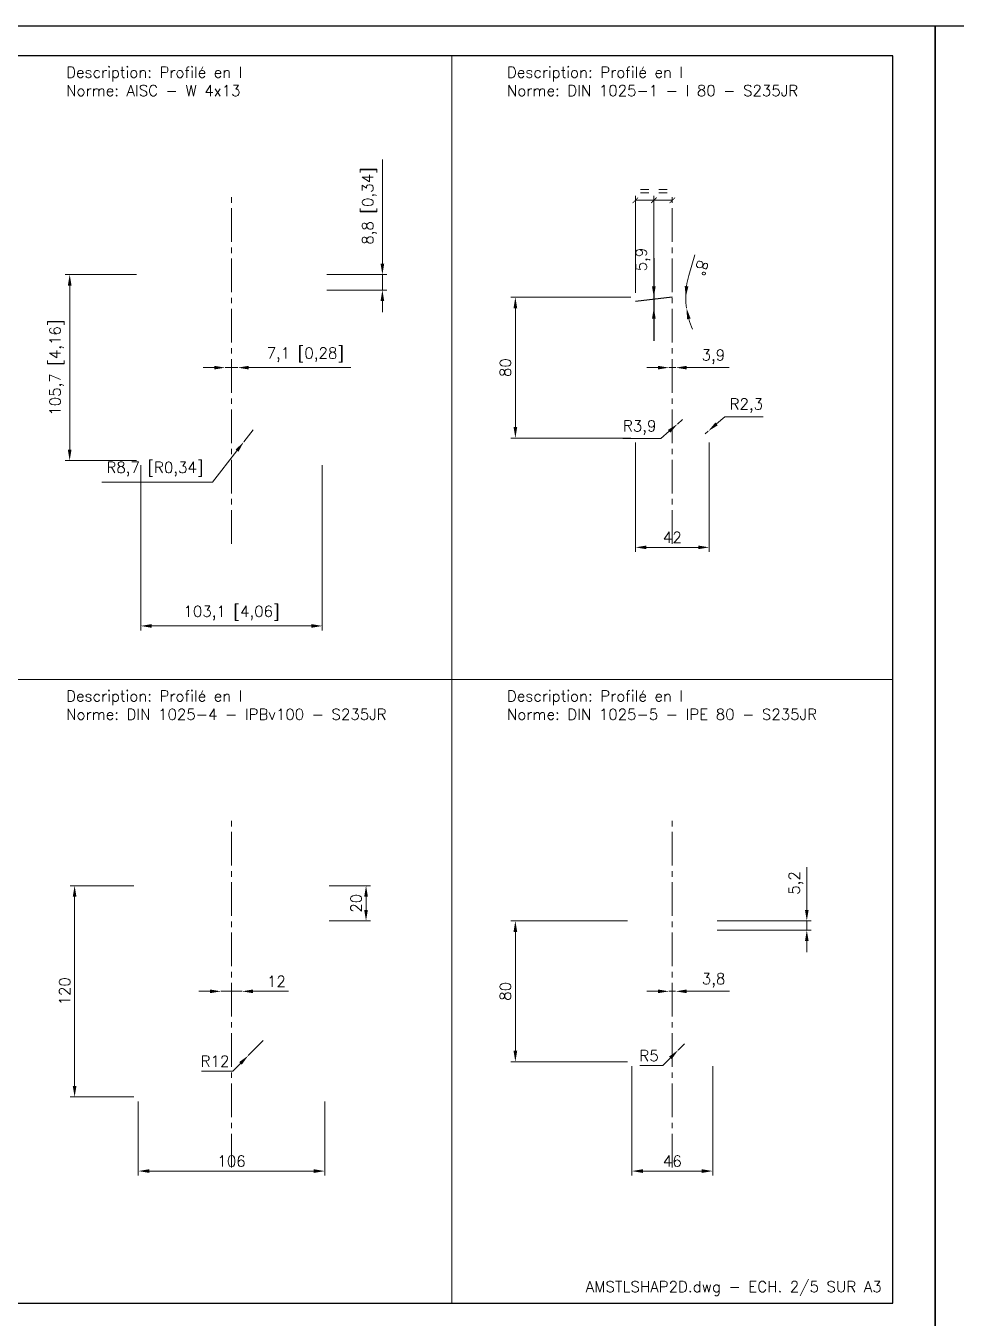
# Model space of a CAD drawing. Header units: millimetres. Extents: x -208 to 15225, y -440 to 4613.
# Drawn here: x 1583 to 2112, y 2236 to 2970 of the extents above; entities that cross this region are included whole.
import ezdxf
from ezdxf.enums import TextEntityAlignment as Align

# ---------------------------------------------------------------- set-up
doc = ezdxf.new("R2010")
doc.units = ezdxf.units.MM
doc.linetypes.add('AXES2', pattern=[28.575, 19.05, -3.175, 3.175, -3.175])
doc.layers.get('Defpoints').update_dxf_attribs({"color": 41})
for name, color, linetype, lineweight in [('AXE', 2, 'AXES2', 18), ('COTE', 1, 'Continuous', 18), ('FIN', 1, 'Continuous', 18), ('TEXTE', 3, 'Continuous', 25)]:
    doc.layers.add(name, color=color, linetype=linetype, lineweight=lineweight)
doc.styles.get("Standard").update_dxf_attribs({"font": 'simplex.shx'})
doc.dimstyles.new('ALSTOM002_5SP', dxfattribs={"dimscale": 2.5, "dimtxt": 2.5, "dimasz": 2.5, "dimexe": 1, "dimexo": 1, "dimgap": 1, "dimtad": 1, "dimdec": 1, "dimtxsty": 'Standard', "dimcen": 2.5, "dimclrd": 1, "dimclre": 1, "dimclrt": 3, "dimadec": 1, "dimazin": 2, "dimtm": 1e-09, "dimtfac": 1, "dimtdec": 1, "dimtmove": 0, "dimatfit": 0, "dimfxl": 1, "dimtolj": 1, "dimtzin": 0, "dimlwd": 18, "dimlwe": 18, "dimarcsym": 1})
doc.dimstyles.new('ALSTOM002_5SP+ALTERN', dxfattribs={"dimscale": 2.5, "dimtxt": 2.5, "dimasz": 2.5, "dimexe": 1, "dimexo": 1, "dimgap": 1, "dimtad": 1, "dimdec": 1, "dimtxsty": 'Standard', "dimcen": 2.5, "dimclrd": 1, "dimclre": 1, "dimclrt": 3, "dimadec": 1, "dimazin": 2, "dimtm": 1e-09, "dimtfac": 1, "dimtdec": 1, "dimtmove": 0, "dimatfit": 0, "dimfxl": 1, "dimtolj": 1, "dimtzin": 0, "dimlwd": 18, "dimlwe": 18, "dimarcsym": 1})

# ---------------------------------------------------------------- blocks, each defined once
blk = doc.blocks.new('A3LASER')
at = {"color": 1}
for points in [[(-420, 0), (-420, 297), (0, 297), (0, 0)], [(-410.38, 6.8), (-9.62, 6.8), (-9.62, 290.2), (-410.38, 290.2)]]:
    blk.add_lwpolyline(points, close=True, dxfattribs=at)
blk = doc.blocks.new('*D110')
at = {"layer": 'COTE', "color": 1, "lineweight": 18, "transparency": 16777216}
for p, q in [((1646.18, 2828.71), (1605.76, 2828.71)), ((1608.26, 2729.29), (1608.26, 2822.46)), ((1646.18, 2723.04), (1605.76, 2723.04))]:
    blk.add_line(p, q, dxfattribs=at)
at = {"layer": 'COTE', "color": 1, "transparency": 16777216}
for points in [[(1607.22, 2822.46), (1609.3, 2822.46), (1608.26, 2828.71)], [(1607.22, 2729.29), (1609.3, 2729.29), (1608.26, 2723.04)]]:
    blk.add_solid(points, dxfattribs=at)
at = {"layer": 'Defpoints', "color": 0, "transparency": 16777216}
for p in [(1608.26, 2828.71), (1648.68, 2828.71), (1648.68, 2723.04)]:
    blk.add_point(p, dxfattribs=at)
at = {"layer": 'COTE', "color": 3, "transparency": 16777216, "insert": (1601, 2775.87), "char_height": 6.25, "attachment_point": 5, "rotation": 90}
blk.add_mtext('\\A1;105,7 [4,16]', dxfattribs=at)
blk = doc.blocks.new('*D111')
at = {"layer": 'COTE', "color": 1, "lineweight": 18, "transparency": 16777216}
for p, q in [((1648.68, 2720.54), (1648.68, 2626.66)), ((1751.8, 2720.54), (1751.8, 2626.66)), ((1654.93, 2629.16), (1745.55, 2629.16))]:
    blk.add_line(p, q, dxfattribs=at)
at = {"layer": 'COTE', "color": 1, "transparency": 16777216}
for points in [[(1654.93, 2630.2), (1654.93, 2628.11), (1648.68, 2629.16)], [(1745.55, 2630.2), (1745.55, 2628.11), (1751.8, 2629.16)]]:
    blk.add_solid(points, dxfattribs=at)
at = {"layer": 'Defpoints', "color": 0, "transparency": 16777216}
for p in [(1648.68, 2723.04), (1751.8, 2723.04), (1751.8, 2629.16)]:
    blk.add_point(p, dxfattribs=at)
at = {"layer": 'COTE', "color": 3, "transparency": 16777216, "insert": (1700.24, 2636.42), "char_height": 6.25, "attachment_point": 5}
blk.add_mtext('\\A1;103,1 [4,06]', dxfattribs=at)
blk = doc.blocks.new('*D112')
at = {"layer": 'COTE', "color": 1, "lineweight": 18, "transparency": 16777216}
for p, q in [((1690.43, 2775.87), (1684.18, 2775.87)), ((1696.68, 2775.87), (1703.79, 2775.87)), ((1710.04, 2775.87), (1768.02, 2775.87))]:
    blk.add_line(p, q, dxfattribs=at)
at = {"layer": 'COTE', "color": 1, "transparency": 16777216}
for points in [[(1690.43, 2776.91), (1690.43, 2774.83), (1696.68, 2775.87)], [(1710.04, 2776.91), (1710.04, 2774.83), (1703.79, 2775.87)]]:
    blk.add_solid(points, dxfattribs=at)
at = {"layer": 'Defpoints', "color": 0, "transparency": 16777216}
for p in [(1696.68, 2775.87), (1703.79, 2775.87), (1703.79, 2775.87)]:
    blk.add_point(p, dxfattribs=at)
at = {"layer": 'COTE', "color": 3, "transparency": 16777216, "insert": (1742.16, 2783.13), "char_height": 6.25, "attachment_point": 5}
blk.add_mtext('\\A1;7,1 [0,28]', dxfattribs=at)
blk = doc.blocks.new('*D113')
at = {"layer": 'COTE', "color": 1, "lineweight": 18, "transparency": 16777216}
for p, q in [((1785.96, 2834.96), (1785.96, 2894.12)), ((1754.3, 2828.71), (1788.46, 2828.71)), ((1785.96, 2819.94), (1785.96, 2828.71)), ((1754.3, 2819.94), (1788.46, 2819.94)), ((1785.96, 2813.69), (1785.96, 2807.44))]:
    blk.add_line(p, q, dxfattribs=at)
at = {"layer": 'COTE', "color": 1, "transparency": 16777216}
for points in [[(1784.91, 2834.96), (1787, 2834.96), (1785.96, 2828.71)], [(1784.91, 2813.69), (1787, 2813.69), (1785.96, 2819.94)]]:
    blk.add_solid(points, dxfattribs=at)
at = {"layer": 'Defpoints', "color": 0, "transparency": 16777216}
for p in [(1751.8, 2828.71), (1785.96, 2828.71), (1751.8, 2819.94)]:
    blk.add_point(p, dxfattribs=at)
at = {"layer": 'COTE', "color": 3, "transparency": 16777216, "insert": (1778.69, 2867.66), "char_height": 6.25, "attachment_point": 5, "rotation": 90}
blk.add_mtext('\\A1;8,8 [0,34]', dxfattribs=at)
blk = doc.blocks.new('*D114')
at = {"layer": 'COTE', "color": 1, "lineweight": 18, "transparency": 16777216}
for p, q in [((1712.49, 2740.5), (1707.15, 2733.64)), ((1703.32, 2728.7), (1689.45, 2710.88)), ((1689.45, 2710.88), (1626.54, 2710.88))]:
    blk.add_line(p, q, dxfattribs=at)
at = {"layer": 'COTE', "color": 1, "transparency": 16777216}
blk.add_solid([(1702.49, 2729.34), (1704.14, 2728.06), (1707.15, 2733.64)], dxfattribs=at)
at = {"layer": 'Defpoints', "color": 0, "transparency": 16777216}
for p in [(1712.49, 2740.5), (1707.15, 2733.64)]:
    blk.add_point(p, dxfattribs=at)
at = {"layer": 'COTE', "color": 3, "transparency": 16777216, "insert": (1656.74, 2718.14), "char_height": 6.25, "attachment_point": 5}
blk.add_mtext('\\A1;R8,7 [R0,34]', dxfattribs=at)
blk = doc.blocks.new('*D120')
at = {"layer": 'COTE', "color": 1, "lineweight": 18, "transparency": 16777216}
for p, q in [((1927.22, 2815.87), (1859.03, 2815.87)), ((1861.53, 2742.12), (1861.53, 2809.62)), ((1927.22, 2735.87), (1859.03, 2735.87))]:
    blk.add_line(p, q, dxfattribs=at)
at = {"layer": 'COTE', "color": 1, "transparency": 16777216}
for points in [[(1860.49, 2809.62), (1862.57, 2809.62), (1861.53, 2815.87)], [(1860.49, 2742.12), (1862.57, 2742.12), (1861.53, 2735.87)]]:
    blk.add_solid(points, dxfattribs=at)
at = {"layer": 'Defpoints', "color": 0, "transparency": 16777216}
for p in [(1861.53, 2815.87), (1929.72, 2815.87), (1929.72, 2735.87)]:
    blk.add_point(p, dxfattribs=at)
at = {"layer": 'COTE', "color": 3, "transparency": 16777216, "insert": (1855.91, 2775.87), "char_height": 6.25, "attachment_point": 5, "rotation": 90}
blk.add_mtext('\\A1;80', dxfattribs=at)
blk = doc.blocks.new('*D121')
at = {"layer": 'COTE', "color": 1, "lineweight": 18, "transparency": 16777216}
for p, q in [((1929.72, 2733.37), (1929.72, 2671.29)), ((1971.72, 2733.37), (1971.72, 2671.29)), ((1935.97, 2673.79), (1965.47, 2673.79))]:
    blk.add_line(p, q, dxfattribs=at)
at = {"layer": 'COTE', "color": 1, "transparency": 16777216}
for points in [[(1935.97, 2674.83), (1935.97, 2672.75), (1929.72, 2673.79)], [(1965.47, 2674.83), (1965.47, 2672.75), (1971.72, 2673.79)]]:
    blk.add_solid(points, dxfattribs=at)
at = {"layer": 'Defpoints', "color": 0, "transparency": 16777216}
for p in [(1929.72, 2735.87), (1971.72, 2735.87), (1971.72, 2673.79)]:
    blk.add_point(p, dxfattribs=at)
at = {"layer": 'COTE', "color": 3, "transparency": 16777216, "insert": (1950.72, 2679.42), "char_height": 6.25, "attachment_point": 5}
blk.add_mtext('\\A1;42', dxfattribs=at)
blk = doc.blocks.new('*D122')
at = {"layer": 'COTE', "color": 1, "lineweight": 18, "transparency": 16777216}
for p, q in [((1942.52, 2775.87), (1936.27, 2775.87)), ((1948.77, 2775.87), (1952.67, 2775.87)), ((1958.92, 2775.87), (1982.96, 2775.87))]:
    blk.add_line(p, q, dxfattribs=at)
at = {"layer": 'COTE', "color": 1, "transparency": 16777216}
for points in [[(1942.52, 2776.91), (1942.52, 2774.83), (1948.77, 2775.87)], [(1958.92, 2776.91), (1958.92, 2774.83), (1952.67, 2775.87)]]:
    blk.add_solid(points, dxfattribs=at)
at = {"layer": 'Defpoints', "color": 0, "transparency": 16777216}
for p in [(1948.77, 2775.87), (1952.67, 2775.87), (1952.67, 2775.87)]:
    blk.add_point(p, dxfattribs=at)
at = {"layer": 'COTE', "color": 3, "transparency": 16777216, "insert": (1974.06, 2782.09), "char_height": 6.25, "attachment_point": 5}
blk.add_mtext('\\A1;3,9', dxfattribs=at)
blk = doc.blocks.new('*D123')
at = {"layer": 'COTE', "color": 1, "lineweight": 18, "transparency": 16777216}
for p, q in [((1956.57, 2746.36), (1953.62, 2743.8)), ((1948.91, 2739.7), (1944.19, 2735.6)), ((1944.19, 2735.6), (1922.64, 2735.6))]:
    blk.add_line(p, q, dxfattribs=at)
at = {"layer": 'COTE', "color": 1, "transparency": 16777216}
blk.add_solid([(1948.22, 2740.49), (1949.59, 2738.92), (1953.62, 2743.8)], dxfattribs=at)
at = {"layer": 'Defpoints', "color": 0, "transparency": 16777216}
for p in [(1956.57, 2746.36), (1953.62, 2743.8)]:
    blk.add_point(p, dxfattribs=at)
at = {"layer": 'COTE', "color": 3, "transparency": 16777216, "insert": (1932.17, 2741.82), "char_height": 6.25, "attachment_point": 5}
blk.add_mtext('\\A1;R3,9', dxfattribs=at)
blk = doc.blocks.new('*D115')
at = {"layer": 'COTE', "color": 1, "lineweight": 18, "transparency": 16777216}
for p, q in [((1975.87, 2743.91), (1980.58, 2748.02)), ((1980.58, 2748.02), (2002.43, 2748.02)), ((1969.42, 2738.3), (1971.15, 2739.81))]:
    blk.add_line(p, q, dxfattribs=at)
at = {"layer": 'COTE', "color": 1, "transparency": 16777216}
blk.add_solid([(1975.18, 2744.7), (1976.55, 2743.13), (1971.15, 2739.81)], dxfattribs=at)
at = {"layer": 'Defpoints', "color": 0, "transparency": 16777216}
for p in [(1969.42, 2738.3), (1971.15, 2739.81)]:
    blk.add_point(p, dxfattribs=at)
at = {"layer": 'COTE', "color": 3, "transparency": 16777216, "insert": (1992.76, 2754.24), "char_height": 6.25, "attachment_point": 5}
blk.add_mtext('\\A1;R2,3', dxfattribs=at)
blk = doc.blocks.new('*D116')
at = {"layer": 'COTE', "color": 1, "lineweight": 18, "transparency": 16777216}
blk.add_line((1960.11, 2828.25), (1963.45, 2839.93), dxfattribs=at)
for start, end in [(164.02759, 180), (164.06642, 172.03321), (180, 187.96961), (195.9364, 203.90319)]:
    blk.add_arc((2003.36, 2815.87), 44.99, start, end, dxfattribs=at)
at = {"layer": 'COTE', "color": 1, "transparency": 16777216}
for points in [[(1959.85, 2822.04), (1957.77, 2822.18), (1958.37, 2815.87)], [(1959.08, 2803.31), (1961.12, 2803.74), (1958.81, 2809.64)]]:
    blk.add_solid(points, dxfattribs=at)
at = {"layer": 'Defpoints', "color": 0, "transparency": 16777216}
for p in [(1929.72, 2815.87), (1958.57, 2811.71), (1971.72, 2815.87), (1956.02, 2809.25), (1969.73, 2811.17)]:
    blk.add_point(p, dxfattribs=at)
at = {"layer": 'COTE', "color": 3, "transparency": 16777216, "insert": (1967.19, 2832.54), "char_height": 6.25, "attachment_point": 5, "rotation": 254.02759}
blk.add_mtext('\\A1;8°', dxfattribs=at)
blk = doc.blocks.new('*D117')
at = {"layer": 'COTE', "color": 1, "lineweight": 18, "transparency": 16777216}
for p, q in [((1940.22, 2822.12), (1940.22, 2846.17)), ((1940.22, 2809.97), (1940.22, 2815.87)), ((1940.22, 2803.72), (1940.22, 2797.47))]:
    blk.add_line(p, q, dxfattribs=at)
at = {"layer": 'COTE', "color": 1, "transparency": 16777216}
for points in [[(1939.17, 2822.12), (1941.26, 2822.12), (1940.22, 2815.87)], [(1939.17, 2803.72), (1941.26, 2803.72), (1940.22, 2809.97)]]:
    blk.add_solid(points, dxfattribs=at)
at = {"layer": 'Defpoints', "color": 0, "transparency": 16777216}
for p in [(1940.22, 2815.87), (1940.22, 2815.87), (1940.22, 2809.97)]:
    blk.add_point(p, dxfattribs=at)
at = {"layer": 'COTE', "color": 3, "transparency": 16777216, "insert": (1934, 2837.27), "char_height": 6.25, "attachment_point": 5, "rotation": 90}
blk.add_mtext('\\A1;5,9', dxfattribs=at)
blk = doc.blocks.new('_ArchTick')
at = {"color": 0, "linetype": 'ByBlock', "const_width": 0.15}
blk.add_lwpolyline([(-0.5, -0.5), (0.5, 0.5)], dxfattribs=at)
blk = doc.blocks.new('*D118')
at = {"layer": 'COTE', "color": 1, "lineweight": 18, "transparency": 16777216}
for p, q in [((1929.72, 2818.37), (1929.72, 2873.42)), ((1940.22, 2870.92), (1929.72, 2870.92)), ((1940.22, 2818.37), (1940.22, 2873.42))]:
    blk.add_line(p, q, dxfattribs=at)
at = {"layer": 'Defpoints', "color": 0, "transparency": 16777216}
for p in [(1929.72, 2870.92), (1929.72, 2815.87), (1940.22, 2815.87)]:
    blk.add_point(p, dxfattribs=at)
at = {"layer": 'COTE', "color": 1, "lineweight": 18, "transparency": 16777216, "xscale": 3.125, "yscale": 3.125, "zscale": 3.125, "rotation": 180}
blk.add_blockref('_ArchTick', (1929.72, 2870.92), dxfattribs=at)
at = {"layer": 'COTE', "color": 1, "lineweight": 18, "transparency": 16777216, "xscale": 3.125, "yscale": 3.125, "zscale": 3.125}
blk.add_blockref('_ArchTick', (1940.22, 2870.92), dxfattribs=at)
at = {"layer": 'COTE', "color": 3, "transparency": 16777216, "insert": (1934.97, 2876.55), "char_height": 6.25, "attachment_point": 5}
blk.add_mtext('\\A1;=', dxfattribs=at)
blk = doc.blocks.new('*D119')
at = {"layer": 'COTE', "color": 1, "lineweight": 18, "transparency": 16777216}
for p, q in [((1940.22, 2818.37), (1940.22, 2873.42)), ((1940.22, 2870.92), (1950.72, 2870.92))]:
    blk.add_line(p, q, dxfattribs=at)
at = {"layer": 'Defpoints', "color": 0, "transparency": 16777216}
for p in [(1950.72, 2870.92), (1950.72, 2870.92), (1940.22, 2815.87)]:
    blk.add_point(p, dxfattribs=at)
at = {"layer": 'COTE', "color": 1, "lineweight": 18, "transparency": 16777216, "xscale": 3.125, "yscale": 3.125, "zscale": 3.125, "rotation": 180}
blk.add_blockref('_ArchTick', (1940.22, 2870.92), dxfattribs=at)
at = {"layer": 'COTE', "color": 1, "lineweight": 18, "transparency": 16777216, "xscale": 3.125, "yscale": 3.125, "zscale": 3.125}
blk.add_blockref('_ArchTick', (1950.72, 2870.92), dxfattribs=at)
at = {"layer": 'COTE', "color": 3, "transparency": 16777216, "insert": (1945.47, 2876.55), "char_height": 6.25, "attachment_point": 5}
blk.add_mtext('\\A1;=', dxfattribs=at)
blk = doc.blocks.new('*D134')
at = {"layer": 'COTE', "color": 1, "lineweight": 18, "transparency": 16777216}
for p, q in [((1644.74, 2481.63), (1608.56, 2481.63)), ((1611.06, 2367.88), (1611.06, 2475.38)), ((1644.74, 2361.63), (1608.56, 2361.63))]:
    blk.add_line(p, q, dxfattribs=at)
at = {"layer": 'COTE', "color": 1, "transparency": 16777216}
for points in [[(1610.01, 2475.38), (1612.1, 2475.38), (1611.06, 2481.63)], [(1610.01, 2367.88), (1612.1, 2367.88), (1611.06, 2361.63)]]:
    blk.add_solid(points, dxfattribs=at)
at = {"layer": 'Defpoints', "color": 0, "transparency": 16777216}
for p in [(1611.06, 2481.63), (1647.24, 2481.63), (1647.24, 2361.63)]:
    blk.add_point(p, dxfattribs=at)
at = {"layer": 'COTE', "color": 3, "transparency": 16777216, "insert": (1605.43, 2421.63), "char_height": 6.25, "attachment_point": 5, "rotation": 90}
blk.add_mtext('\\A1;120', dxfattribs=at)
blk = doc.blocks.new('*D135')
at = {"layer": 'COTE', "color": 1, "lineweight": 18, "transparency": 16777216}
for p, q in [((1647.24, 2359.13), (1647.24, 2317.05)), ((1753.24, 2359.13), (1753.24, 2317.05)), ((1653.49, 2319.55), (1746.99, 2319.55))]:
    blk.add_line(p, q, dxfattribs=at)
at = {"layer": 'COTE', "color": 1, "transparency": 16777216}
for points in [[(1653.49, 2320.59), (1653.49, 2318.5), (1647.24, 2319.55)], [(1746.99, 2320.59), (1746.99, 2318.5), (1753.24, 2319.55)]]:
    blk.add_solid(points, dxfattribs=at)
at = {"layer": 'Defpoints', "color": 0, "transparency": 16777216}
for p in [(1647.24, 2361.63), (1753.24, 2361.63), (1753.24, 2319.55)]:
    blk.add_point(p, dxfattribs=at)
at = {"layer": 'COTE', "color": 3, "transparency": 16777216, "insert": (1700.24, 2325.17), "char_height": 6.25, "attachment_point": 5}
blk.add_mtext('\\A1;106', dxfattribs=at)
blk = doc.blocks.new('*D136')
at = {"layer": 'COTE', "color": 1, "lineweight": 18, "transparency": 16777216}
for p, q in [((1687.99, 2421.63), (1681.74, 2421.63)), ((1694.24, 2421.63), (1706.24, 2421.63)), ((1712.49, 2421.63), (1732.67, 2421.63))]:
    blk.add_line(p, q, dxfattribs=at)
at = {"layer": 'COTE', "color": 1, "transparency": 16777216}
for points in [[(1687.99, 2422.67), (1687.99, 2420.59), (1694.24, 2421.63)], [(1712.49, 2422.67), (1712.49, 2420.59), (1706.24, 2421.63)]]:
    blk.add_solid(points, dxfattribs=at)
at = {"layer": 'Defpoints', "color": 0, "transparency": 16777216}
for p in [(1694.24, 2421.63), (1706.24, 2421.63), (1706.24, 2421.63)]:
    blk.add_point(p, dxfattribs=at)
at = {"layer": 'COTE', "color": 3, "transparency": 16777216, "insert": (1725.7, 2427.25), "char_height": 6.25, "attachment_point": 5}
blk.add_mtext('\\A1;12', dxfattribs=at)
blk = doc.blocks.new('*D137')
at = {"layer": 'COTE', "color": 1, "lineweight": 18, "transparency": 16777216}
for p, q in [((1718.24, 2393.63), (1709.75, 2385.14)), ((1705.33, 2380.72), (1700.91, 2376.3)), ((1700.91, 2376.3), (1683.24, 2376.3))]:
    blk.add_line(p, q, dxfattribs=at)
at = {"layer": 'COTE', "color": 1, "transparency": 16777216}
blk.add_solid([(1704.6, 2381.46), (1706.07, 2379.99), (1709.75, 2385.14)], dxfattribs=at)
at = {"layer": 'Defpoints', "color": 0, "transparency": 16777216}
for p in [(1718.24, 2393.63), (1709.75, 2385.14)]:
    blk.add_point(p, dxfattribs=at)
at = {"layer": 'COTE', "color": 3, "transparency": 16777216, "insert": (1690.83, 2381.93), "char_height": 6.25, "attachment_point": 5}
blk.add_mtext('\\A1;R12', dxfattribs=at)
blk = doc.blocks.new('*D138')
at = {"layer": 'COTE', "color": 1, "lineweight": 18, "transparency": 16777216}
for p, q in [((1755.74, 2481.63), (1779.17, 2481.63)), ((1776.67, 2467.88), (1776.67, 2475.38)), ((1755.74, 2461.63), (1779.17, 2461.63))]:
    blk.add_line(p, q, dxfattribs=at)
at = {"layer": 'COTE', "color": 1, "transparency": 16777216}
for points in [[(1775.63, 2475.38), (1777.71, 2475.38), (1776.67, 2481.63)], [(1775.63, 2467.88), (1777.71, 2467.88), (1776.67, 2461.63)]]:
    blk.add_solid(points, dxfattribs=at)
at = {"layer": 'Defpoints', "color": 0, "transparency": 16777216}
for p in [(1753.24, 2481.63), (1776.67, 2481.63), (1753.24, 2461.63)]:
    blk.add_point(p, dxfattribs=at)
at = {"layer": 'COTE', "color": 3, "transparency": 16777216, "insert": (1771.05, 2471.63), "char_height": 6.25, "attachment_point": 5, "rotation": 90}
blk.add_mtext('\\A1;20', dxfattribs=at)
blk = doc.blocks.new('*D139')
at = {"layer": 'COTE', "color": 1, "lineweight": 18, "transparency": 16777216}
for p, q in [((1925.22, 2461.63), (1859.03, 2461.63)), ((1861.53, 2387.88), (1861.53, 2455.38)), ((1925.22, 2381.63), (1859.03, 2381.63))]:
    blk.add_line(p, q, dxfattribs=at)
at = {"layer": 'COTE', "color": 1, "transparency": 16777216}
for points in [[(1860.49, 2455.38), (1862.57, 2455.38), (1861.53, 2461.63)], [(1860.49, 2387.88), (1862.57, 2387.88), (1861.53, 2381.63)]]:
    blk.add_solid(points, dxfattribs=at)
at = {"layer": 'Defpoints', "color": 0, "transparency": 16777216}
for p in [(1861.53, 2461.63), (1927.72, 2461.63), (1927.72, 2381.63)]:
    blk.add_point(p, dxfattribs=at)
at = {"layer": 'COTE', "color": 3, "transparency": 16777216, "insert": (1855.91, 2421.63), "char_height": 6.25, "attachment_point": 5, "rotation": 90}
blk.add_mtext('\\A1;80', dxfattribs=at)
blk = doc.blocks.new('*D140')
at = {"layer": 'COTE', "color": 1, "lineweight": 18, "transparency": 16777216}
for p, q in [((1927.72, 2379.13), (1927.72, 2317.05)), ((1973.72, 2379.13), (1973.72, 2317.05)), ((1933.97, 2319.55), (1967.47, 2319.55))]:
    blk.add_line(p, q, dxfattribs=at)
at = {"layer": 'COTE', "color": 1, "transparency": 16777216}
for points in [[(1933.97, 2320.59), (1933.97, 2318.5), (1927.72, 2319.55)], [(1967.47, 2320.59), (1967.47, 2318.5), (1973.72, 2319.55)]]:
    blk.add_solid(points, dxfattribs=at)
at = {"layer": 'Defpoints', "color": 0, "transparency": 16777216}
for p in [(1927.72, 2381.63), (1973.72, 2381.63), (1973.72, 2319.55)]:
    blk.add_point(p, dxfattribs=at)
at = {"layer": 'COTE', "color": 3, "transparency": 16777216, "insert": (1950.72, 2325.17), "char_height": 6.25, "attachment_point": 5}
blk.add_mtext('\\A1;46', dxfattribs=at)
blk = doc.blocks.new('*D141')
at = {"layer": 'COTE', "color": 1, "lineweight": 18, "transparency": 16777216}
for p, q in [((1942.57, 2421.63), (1936.32, 2421.63)), ((1948.82, 2421.63), (1952.62, 2421.63)), ((1958.87, 2421.63), (1983.21, 2421.63))]:
    blk.add_line(p, q, dxfattribs=at)
at = {"layer": 'COTE', "color": 1, "transparency": 16777216}
for points in [[(1942.57, 2422.67), (1942.57, 2420.59), (1948.82, 2421.63)], [(1958.87, 2422.67), (1958.87, 2420.59), (1952.62, 2421.63)]]:
    blk.add_solid(points, dxfattribs=at)
at = {"layer": 'Defpoints', "color": 0, "transparency": 16777216}
for p in [(1948.82, 2421.63), (1952.62, 2421.63), (1952.62, 2421.63)]:
    blk.add_point(p, dxfattribs=at)
at = {"layer": 'COTE', "color": 3, "transparency": 16777216, "insert": (1974.16, 2427.85), "char_height": 6.25, "attachment_point": 5}
blk.add_mtext('\\A1;3,8', dxfattribs=at)
blk = doc.blocks.new('*D142')
at = {"layer": 'COTE', "color": 1, "lineweight": 18, "transparency": 16777216}
for p, q in [((1957.62, 2391.83), (1954.08, 2388.29)), ((1945.24, 2379.45), (1932.32, 2379.45)), ((1949.66, 2383.87), (1945.24, 2379.45))]:
    blk.add_line(p, q, dxfattribs=at)
at = {"layer": 'COTE', "color": 1, "transparency": 16777216}
blk.add_solid([(1948.92, 2384.61), (1950.4, 2383.14), (1954.08, 2388.29)], dxfattribs=at)
at = {"layer": 'Defpoints', "color": 0, "transparency": 16777216}
for p in [(1954.08, 2388.29), (1957.62, 2391.83)]:
    blk.add_point(p, dxfattribs=at)
at = {"layer": 'COTE', "color": 3, "transparency": 16777216, "insert": (1937.53, 2385.08), "char_height": 6.25, "attachment_point": 5}
blk.add_mtext('\\A1;R5', dxfattribs=at)
blk = doc.blocks.new('*D143')
at = {"layer": 'COTE', "color": 1, "lineweight": 18, "transparency": 16777216}
for p, q in [((2027.15, 2467.88), (2027.15, 2492.22)), ((1976.22, 2461.63), (2029.65, 2461.63)), ((2027.15, 2456.43), (2027.15, 2461.63)), ((1976.22, 2456.43), (2029.65, 2456.43)), ((2027.15, 2450.18), (2027.15, 2443.93))]:
    blk.add_line(p, q, dxfattribs=at)
at = {"layer": 'COTE', "color": 1, "transparency": 16777216}
for points in [[(2026.11, 2467.88), (2028.19, 2467.88), (2027.15, 2461.63)], [(2026.11, 2450.18), (2028.19, 2450.18), (2027.15, 2456.43)]]:
    blk.add_solid(points, dxfattribs=at)
at = {"layer": 'Defpoints', "color": 0, "transparency": 16777216}
for p in [(1973.72, 2461.63), (2027.15, 2461.63), (1973.72, 2456.43)]:
    blk.add_point(p, dxfattribs=at)
at = {"layer": 'COTE', "color": 3, "transparency": 16777216, "insert": (2020.93, 2483.17), "char_height": 6.25, "attachment_point": 5, "rotation": 90}
blk.add_mtext('\\A1;5,2', dxfattribs=at)

msp = doc.modelspace()

# ---------------------------------------------------------------- linework, layer by layer
at = {"layer": 'AXE'}
for p, q in [((1700.239, 2675.873), (1700.239, 2875.873)), ((1950.716, 2675.873), (1950.716, 2875.873)), ((1700.239, 2321.627), (1700.239, 2521.627)), ((1950.716, 2321.627), (1950.716, 2521.627))]:
    msp.add_line(p, q, dxfattribs=at)
at = {"layer": 'Defpoints'}
for p, q in [((1940.216, 2838.134), (1940.216, 2791.182)), ((1950.716, 2815.873), (1929.716, 2813.444))]:
    msp.add_line(p, q, dxfattribs=at)
at = {"layer": 'FIN'}
for p, q in [((1825.477, 2952.996), (1825.477, 2244.504)), ((1074.046, 2598.75), (2075.954, 2598.75))]:
    msp.add_line(p, q, dxfattribs=at)

# ---------------------------------------------------------------- block references
at = {"xscale": 2.5, "yscale": 2.5, "zscale": 2.5}
for p in [(2100, 2227.5), (3150, 2227.5)]:
    msp.add_blockref('A3LASER', p, dxfattribs=at)

# ---------------------------------------------------------------- texts
at = {"layer": 'TEXTE'}
msp.add_text('AMSTLSHAP2D.dwg - ECH. 2/5 SUR A3', height=6.25, dxfattribs=at).set_placement((2069.704, 2250.754), align=Align.RIGHT)
at = {"layer": 'TEXTE', "char_height": 6.25, "width": 215.81551, "attachment_point": 1}
for s, insert in [('Description: Profilé en I\\PNorme: AISC - W 4x13', (1606.25, 2946.746)), ('Description: Profilé en I\\PNorme: DIN 1025-1 - I 80 - S235JR', (1856.727, 2946.746)), ('Description: Profilé en I\\PNorme: DIN 1025-4 - IPBv100 - S235JR', (1606.25, 2592.5)), ('Description: Profilé en I\\PNorme: DIN 1025-5 - IPE 80 - S235JR', (1856.727, 2592.5))]:
    msp.add_mtext(s, dxfattribs=dict(at, insert=insert))

# ---------------------------------------------------------------- dimensions: what is measured, and where the dimension line sits
at = {"layer": 'COTE'}
for base, p1, p2, dimstyle, picture, middle in [((1785.955, 2828.705), (1751.801, 2819.942), (1751.801, 2828.705), 'ALSTOM002_5SP+ALTERN', '*D113', (1778.694, 2867.663)), ((1940.216, 2815.873), (1940.216, 2809.973), (1940.216, 2815.873), 'ALSTOM002_5SP', '*D117', (1933.995, 2837.272)), ((1608.258, 2828.705), (1648.677, 2723.041), (1648.677, 2828.705), 'ALSTOM002_5SP+ALTERN', '*D110', (1600.996, 2775.873)), ((1861.533, 2815.873), (1929.716, 2735.873), (1929.716, 2815.873), 'ALSTOM002_5SP', '*D120', (1855.908, 2775.873)), ((2027.149, 2461.627), (1973.716, 2456.427), (1973.716, 2461.627), 'ALSTOM002_5SP', '*D143', (2020.929, 2483.175)), ((1611.056, 2481.627), (1647.239, 2361.627), (1647.239, 2481.627), 'ALSTOM002_5SP', '*D134', (1605.431, 2421.627)), ((1776.672, 2481.627), (1753.239, 2461.627), (1753.239, 2481.627), 'ALSTOM002_5SP', '*D138', (1771.047, 2471.627)), ((1861.533, 2461.627), (1927.716, 2381.627), (1927.716, 2461.627), 'ALSTOM002_5SP', '*D139', (1855.908, 2421.627))]:
    dim = msp.add_linear_dim(base=base, p1=p1, p2=p2, angle=90, dimstyle=dimstyle, dxfattribs=at)
    dim.commit()
    dim.dimension.update_dxf_attribs({"geometry": picture, "text_midpoint": middle})
for base, p2, picture, middle in [((1929.716, 2870.923), (1929.716, 2815.873), '*D118', (1934.966, 2870.923)), ((1950.716, 2870.923), (1950.716, 2870.923), '*D119', (1945.466, 2870.923))]:
    dim = msp.add_linear_dim(base=base, p1=(1940.216, 2815.873), p2=p2, text='=', dimstyle='ALSTOM002_5SP', override={"dimasz": 1.25, "dimblk1": 'ArchTick', "dimblk2": 'ArchTick', "dimsah": 1}, dxfattribs=at)
    dim.commit()
    dim.dimension.update_dxf_attribs({"geometry": picture, "text_midpoint": middle, "dimtype": 160})
dim = msp.add_angular_dim_2l(base=(1958.567, 2811.708), line1=((1929.716, 2815.873), (1971.716, 2815.873)), line2=((1969.735, 2811.166), (1956.025, 2809.246)), dimstyle='ALSTOM002_5SP', dxfattribs=at)
dim.commit()
dim.dimension.update_dxf_attribs({"geometry": '*D116', "text_midpoint": (1967.189, 2832.541)})
for base, p1, p2, dimstyle, picture, middle in [((1703.795, 2775.873), (1696.683, 2775.873), (1703.795, 2775.873), 'ALSTOM002_5SP+ALTERN', '*D112', (1742.158, 2783.135)), ((1952.666, 2775.873), (1948.766, 2775.873), (1952.666, 2775.873), 'ALSTOM002_5SP', '*D122', (1974.064, 2782.093)), ((1971.716, 2673.792), (1929.716, 2735.873), (1971.716, 2735.873), 'ALSTOM002_5SP', '*D121', (1950.716, 2679.417)), ((1751.801, 2629.156), (1648.677, 2723.041), (1751.801, 2723.041), 'ALSTOM002_5SP+ALTERN', '*D111', (1700.239, 2636.418)), ((1706.239, 2421.627), (1694.239, 2421.627), (1706.239, 2421.627), 'ALSTOM002_5SP', '*D136', (1725.703, 2427.252)), ((1952.616, 2421.627), (1948.816, 2421.627), (1952.616, 2421.627), 'ALSTOM002_5SP', '*D141', (1974.163, 2427.847)), ((1973.716, 2319.546), (1927.716, 2381.627), (1973.716, 2381.627), 'ALSTOM002_5SP', '*D140', (1950.716, 2325.171)), ((1753.239, 2319.546), (1647.239, 2361.627), (1753.239, 2361.627), 'ALSTOM002_5SP', '*D135', (1700.239, 2325.171))]:
    dim = msp.add_linear_dim(base=base, p1=p1, p2=p2, dimstyle=dimstyle, dxfattribs=at)
    dim.commit()
    dim.dimension.update_dxf_attribs({"geometry": picture, "text_midpoint": middle})
for center, mpoint, picture, middle in [((1969.416, 2738.303), (1971.151, 2739.812), '*D115', (1992.755, 2754.236)), ((1956.566, 2746.362), (1953.623, 2743.803), '*D123', (1932.167, 2741.82)), ((1718.239, 2393.627), (1709.753, 2385.142), '*D137', (1690.825, 2381.928)), ((1957.616, 2391.827), (1954.08, 2388.291), '*D142', (1937.533, 2385.078))]:
    dim = msp.add_radius_dim(center=center, mpoint=mpoint, dimstyle='ALSTOM002_5SP', override={"dimtoh": 1}, dxfattribs=at)
    dim.commit()
    dim.dimension.update_dxf_attribs({"geometry": picture, "text_midpoint": middle})
dim = msp.add_radius_dim(center=(1712.494, 2740.504), mpoint=(1707.153, 2733.637), dimstyle='ALSTOM002_5SP+ALTERN', override={"dimtoh": 1}, dxfattribs=at)
dim.commit()
dim.dimension.update_dxf_attribs({"geometry": '*D114', "text_midpoint": (1656.745, 2710.88), "dimtype": 164})

doc.saveas('drawing.dxf')
